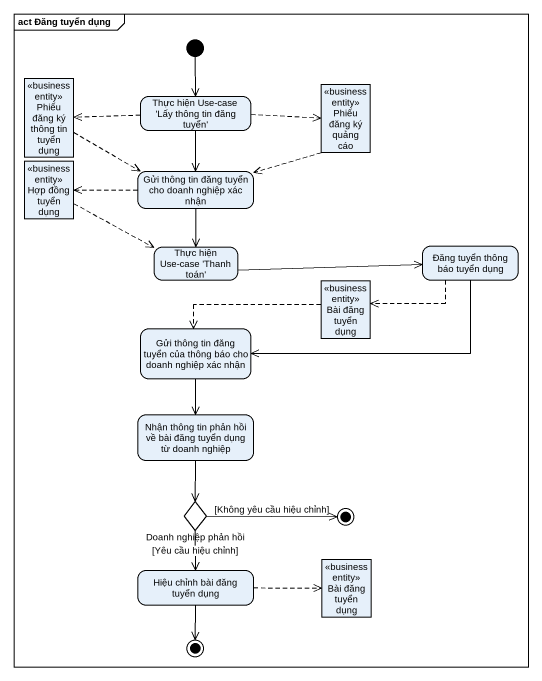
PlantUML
@startuml
mainframe act Đăng tuyển dụng
hide empty description
state "Phiếu đăng ký thông tin tuyển dụng" as Phiếu_đăng_ký_thông_tin <<business entity>>
state "Thực hiện Use-case 'Lấy thông tin đăng tuyển'" as Thực_hiện_Use_case_Lấy
state "Phiếu đăng ký quảng cáo" as Phiếu_đăng_ký_quảng_cáo <<business entity>>
state "Hợp đồng tuyển dụng" as Hợp_đồng_tuyển_dụng <<business entity>>
state "Gửi thông tin đăng tuyển cho doanh nghiệp xác nhận" as Gửi_thông_tin_đăng_tuyển
state "Thực hiện Use-case 'Thanh toán'" as Thực_hiện_Use_case_Thanh
state "Đăng tuyển thông báo tuyển dụng" as Đăng_tuyển_thông_báo_tuyển
state "Bài đăng tuyển dụng" as Bài_đăng_tuyển_dụng <<business entity>>
state "Gửi thông tin đăng tuyển của thông báo cho doanh nghiệp xác nhận" as Gửi_thông_tin_đăng_tuyển_2
state "Nhận thông tin phản hồi về bài đăng tuyển dụng từ doanh nghiệp" as Nhận_thông_tin_phản_hồi_về
state "Doanh nghiệp phản hồi" as Doanh_nghiệp_phản_hồi <<choice>>
state final1 <<end>>
state "Hiệu chỉnh bài đăng tuyển dụng" as Hiệu_chỉnh_bài_đăng_tuyển
state "Bài đăng tuyển dụng" as Bài_đăng_tuyển_dụng_2 <<business entity>>
state final2 <<end>>
[*] --> Thực_hiện_Use_case_Lấy
Phiếu_đăng_ký_thông_tin -right[dashed]-> Gửi_thông_tin_đăng_tuyển
Thực_hiện_Use_case_Lấy -left[dashed]-> Phiếu_đăng_ký_thông_tin
Thực_hiện_Use_case_Lấy -right[dashed]-> Phiếu_đăng_ký_quảng_cáo
Thực_hiện_Use_case_Lấy --> Gửi_thông_tin_đăng_tuyển
Phiếu_đăng_ký_quảng_cáo -left[dashed]-> Gửi_thông_tin_đăng_tuyển
Hợp_đồng_tuyển_dụng -right[dashed]-> Thực_hiện_Use_case_Thanh
Gửi_thông_tin_đăng_tuyển -left[dashed]-> Hợp_đồng_tuyển_dụng
Gửi_thông_tin_đăng_tuyển --> Thực_hiện_Use_case_Thanh
Thực_hiện_Use_case_Thanh -right-> Đăng_tuyển_thông_báo_tuyển
Đăng_tuyển_thông_báo_tuyển -left[dashed]-> Bài_đăng_tuyển_dụng
Đăng_tuyển_thông_báo_tuyển -left-> Gửi_thông_tin_đăng_tuyển_2
Bài_đăng_tuyển_dụng -left[dashed]-> Gửi_thông_tin_đăng_tuyển_2
Gửi_thông_tin_đăng_tuyển_2 --> Nhận_thông_tin_phản_hồi_về
Nhận_thông_tin_phản_hồi_về --> Doanh_nghiệp_phản_hồi
Doanh_nghiệp_phản_hồi -right-> final1 : [Không yêu cầu hiệu chỉnh]
Doanh_nghiệp_phản_hồi --> Hiệu_chỉnh_bài_đăng_tuyển : [Yêu cầu hiệu chỉnh]
Hiệu_chỉnh_bài_đăng_tuyển -right[dashed]-> Bài_đăng_tuyển_dụng_2
Hiệu_chỉnh_bài_đăng_tuyển --> final2
@enduml
